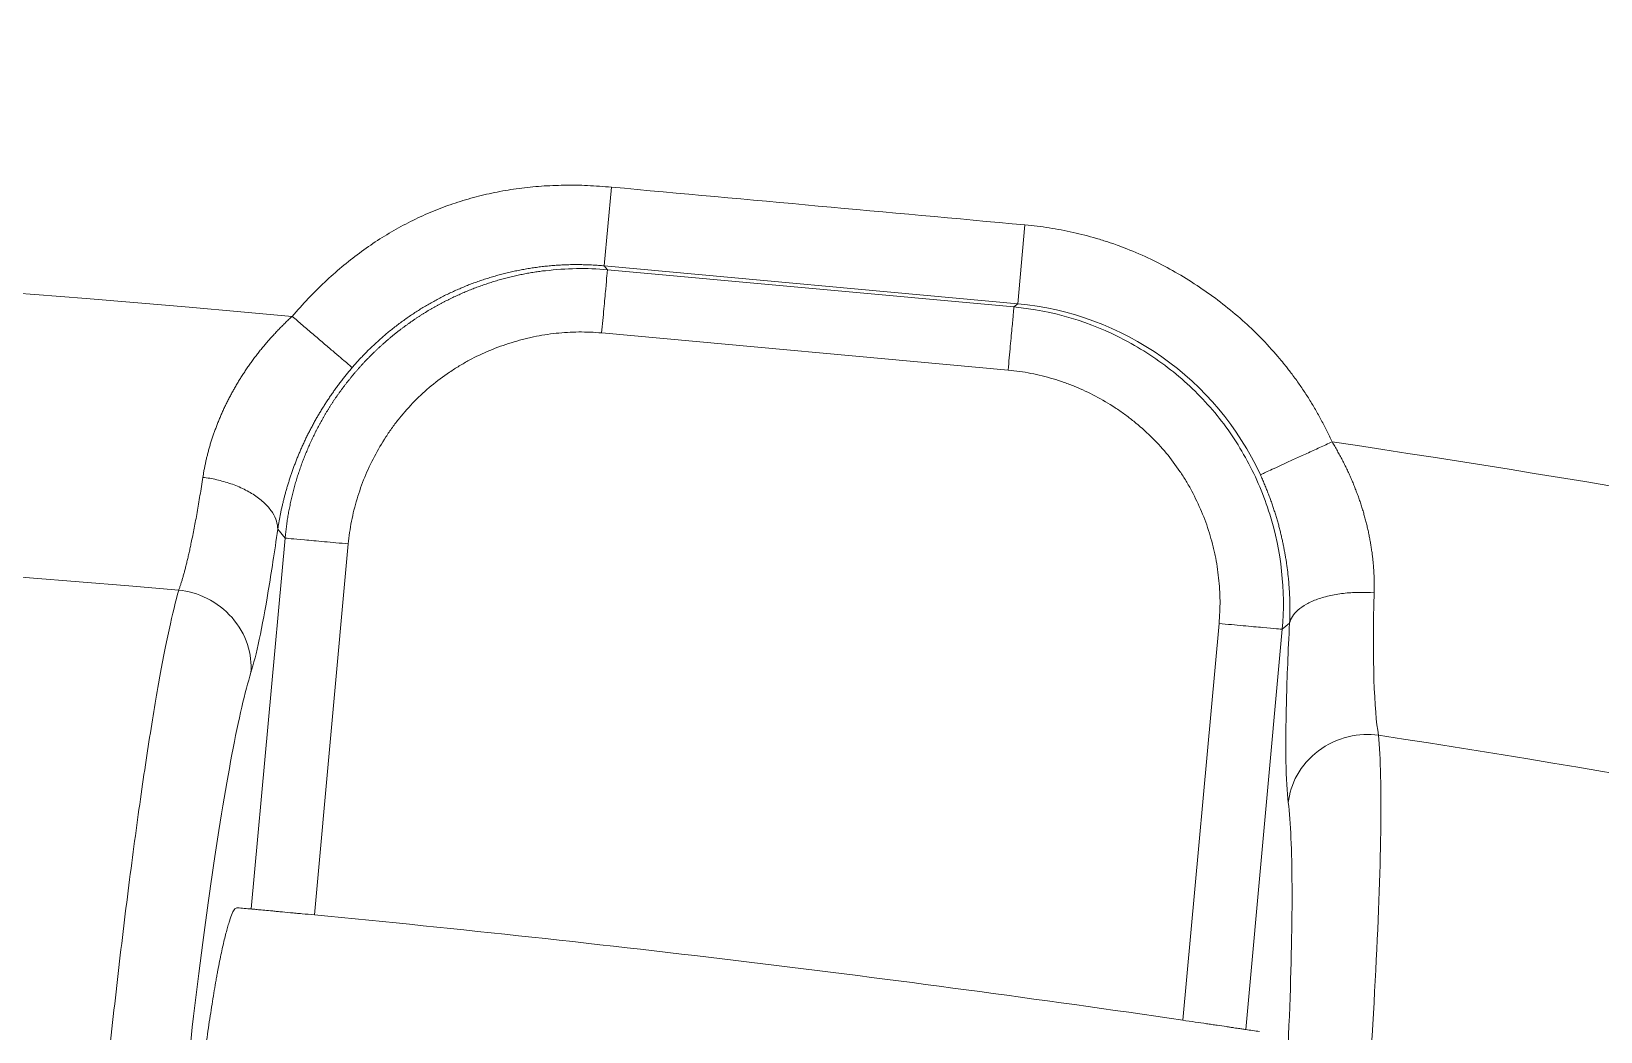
# Model space of a CAD drawing. Header units: millimetres. Extents: x 2746 to 4231, y 4731 to 5781.
# Drawn here: x 3399.82 to 3415.66, y 5458.25 to 5468.34 of the extents above; entities that cross this region are included whole.
import ezdxf

# ---------------------------------------------------------------- set-up
doc = ezdxf.new("R2010")
doc.units = ezdxf.units.MM
doc.layers.add('core', color=7, linetype='Continuous', lineweight=20)

msp = doc.modelspace()

# ---------------------------------------------------------------- linework, layer by layer
at = {"layer": 'core'}
for p, q in [((3405.676, 5466.77), (3405.603, 5465.975)), ((3409.776, 5465.594), (3409.849, 5466.389)), ((3409.776, 5465.594), (3405.603, 5465.975)), ((3405.603, 5465.975), (3405.636, 5465.937)), ((3405.636, 5465.937), (3409.737, 5465.561)), ((3409.737, 5465.561), (3409.776, 5465.594)), ((3409.679, 5464.924), (3405.578, 5465.299)), ((3402.383, 5463.229), (3402.308, 5463.319)), ((3402.041, 5459.487), (3402.383, 5463.229)), ((3403.02, 5463.17), (3402.678, 5459.427)), ((3411.442, 5458.365), (3411.808, 5462.366)), ((3412.445, 5462.309), (3412.076, 5458.271)), ((3412.519, 5462.371), (3412.445, 5462.309))]:
    msp.add_line(p, q, dxfattribs=at)
for centre, radius, start, end in [((3387.518, 5294.589), 201.12, 0, 180), ((3385.57, 5281.545), 178.703, 81.67571, 84.50641)]:
    msp.add_arc(centre, radius, start, end, dxfattribs=at)
msp.add_ellipse((3386.956, 5290.756), major_axis=(-172.047, 25.883), ratio=0.973589, start_param=4.712037, end_param=4.712849, dxfattribs=at)
for points, degree in [([(3590.597, 5294.589), (3590.597, 5297.912), (3590.433, 5304.557), (3589.7, 5314.502), (3588.479, 5324.399), (3586.774, 5334.223), (3584.59, 5343.953), (3581.93, 5353.563), (3578.802, 5363.031), (3575.213, 5372.335), (3571.173, 5381.451), (3566.689, 5390.358), (3561.774, 5399.034), (3556.439, 5407.458), (3550.698, 5415.611), (3544.563, 5423.472), (3538.05, 5431.023), (3531.174, 5438.245), (3523.952, 5445.12), (3516.401, 5451.634), (3508.54, 5457.769), (3500.388, 5463.51), (3491.963, 5468.845), (3483.287, 5473.76), (3474.38, 5478.243), (3465.264, 5482.284), (3455.961, 5485.873), (3446.492, 5489.001), (3436.882, 5491.66), (3427.153, 5493.845), (3417.328, 5495.55), (3407.431, 5496.771), (3397.487, 5497.504), (3387.518, 5497.749), (3377.549, 5497.504), (3367.605, 5496.771), (3357.708, 5495.55), (3347.883, 5493.845), (3338.154, 5491.66), (3328.544, 5489.001), (3319.075, 5485.873), (3309.772, 5482.284), (3300.656, 5478.243), (3291.749, 5473.76), (3283.073, 5468.845), (3274.648, 5463.51), (3266.496, 5457.769), (3258.635, 5451.634), (3251.084, 5445.12), (3243.862, 5438.245), (3236.986, 5431.023), (3230.473, 5423.472), (3224.338, 5415.611), (3218.596, 5407.458), (3213.262, 5399.034), (3208.347, 5390.358), (3203.863, 5381.451), (3199.822, 5372.335), (3196.234, 5363.031), (3193.106, 5353.563), (3190.446, 5343.953), (3188.261, 5334.223), (3186.557, 5324.399), (3185.336, 5314.502), (3184.603, 5304.557), (3184.439, 5297.912), (3184.439, 5294.589)], 3), ([(3402.454, 5465.466), (3403.727, 5466.952), (3405.676, 5466.77)], 2), ([(3409.849, 5466.389), (3408.458, 5466.516), (3407.067, 5466.643), (3405.676, 5466.77)], 3), ([(3409.849, 5466.389), (3410.85, 5466.299), (3412.531, 5465.112), (3412.948, 5464.2)], 2), ([(3405.636, 5465.937), (3405.427, 5465.955), (3405.216, 5465.951), (3405.009, 5465.926)], 3), ([(3409.776, 5465.594), (3410.835, 5465.498), (3411.782, 5464.831), (3412.224, 5463.868)], 3), ([(3402.308, 5463.319), (3402.276, 5463.089), (3402.213, 5462.676), (3402.12, 5462.179), (3402.065, 5461.958), (3402.038, 5461.873)], 3), ([(3413.417, 5461.241), (3413.371, 5461.486), (3413.355, 5462.005), (3413.372, 5462.677)], 3), ([(3412.506, 5460.561), (3412.494, 5460.666), (3412.478, 5460.94), (3412.483, 5461.568), (3412.504, 5462.084), (3412.519, 5462.371)], 3), ([(3402.038, 5461.873), (3401.978, 5461.681), (3401.85, 5461.127), (3401.633, 5459.801), (3401.417, 5458.104), (3401.223, 5456.214), (3401.073, 5454.327), (3400.981, 5452.64), (3400.955, 5451.323), (3400.98, 5450.768), (3401.005, 5450.572)], 3), ([(3411.47, 5449.237), (3411.53, 5449.426), (3411.657, 5449.972), (3411.873, 5451.291), (3412.089, 5452.986), (3412.284, 5454.878), (3412.434, 5456.771), (3412.528, 5458.468), (3412.554, 5459.798), (3412.53, 5460.361), (3412.506, 5460.561)], 3), ([(3401.9, 5459.5), (3401.947, 5459.495), (3401.994, 5459.491), (3402.041, 5459.487)], 3)]:
    msp.add_open_spline(points, degree=degree, dxfattribs=at)
for points, knots in [([(3402.454, 5465.466), (3391.379, 5466.483), (3374.656, 5466.494), (3358.128, 5464.291), (3347.192, 5462.336), (3341.765, 5461.116), (3331.035, 5458.196), (3325.732, 5456.496), (3315.314, 5452.64), (3310.199, 5450.483), (3295.142, 5443.337), (3285.494, 5437.673), (3267.361, 5424.78), (3258.875, 5417.551), (3247.169, 5405.675), (3243.438, 5401.544), (3236.345, 5392.981), (3232.984, 5388.549), (3223.495, 5374.852), (3217.961, 5365.187), (3212.125, 5352.607), (3211.011, 5350.066), (3208.895, 5344.943), (3205.885, 5337.197), (3203.381, 5329.31), (3201.945, 5324.027)], [0, 0, 0, 0, 0.125, 0.1875, 0.1875, 0.25, 0.25, 0.3125, 0.3125, 0.375, 0.375, 0.5, 0.5, 0.625, 0.625, 0.6875, 0.6875, 0.75, 0.75, 0.875, 0.875, 0.90625, 0.90625, 0.9375, 1, 1, 1, 1]), ([(3402.383, 5463.229), (3402.384, 5463.238), (3402.386, 5463.257), (3402.388, 5463.284), (3402.392, 5463.312), (3402.395, 5463.34), (3402.399, 5463.367), (3402.403, 5463.395), (3402.407, 5463.422), (3402.412, 5463.45), (3402.416, 5463.477), (3402.421, 5463.505), (3402.427, 5463.532), (3402.432, 5463.559), (3402.438, 5463.587), (3402.444, 5463.614), (3402.45, 5463.641), (3402.457, 5463.668), (3402.464, 5463.695), (3402.471, 5463.722), (3402.478, 5463.749), (3402.485, 5463.776), (3402.493, 5463.802), (3402.501, 5463.829), (3402.509, 5463.856), (3402.518, 5463.882), (3402.527, 5463.909), (3402.536, 5463.935), (3402.545, 5463.961), (3402.554, 5463.987), (3402.564, 5464.014), (3402.574, 5464.04), (3402.584, 5464.065), (3402.595, 5464.091), (3402.606, 5464.117), (3402.617, 5464.143), (3402.628, 5464.168), (3402.639, 5464.194), (3402.651, 5464.219), (3402.663, 5464.244), (3402.675, 5464.269), (3402.687, 5464.294), (3402.7, 5464.319), (3402.713, 5464.344), (3402.726, 5464.368), (3402.739, 5464.393), (3402.752, 5464.417), (3402.766, 5464.441), (3402.78, 5464.466), (3402.794, 5464.49), (3402.809, 5464.513), (3402.823, 5464.537), (3402.838, 5464.561), (3402.853, 5464.584), (3402.868, 5464.607), (3402.884, 5464.631), (3402.9, 5464.654), (3402.916, 5464.676), (3402.932, 5464.699), (3402.948, 5464.722), (3402.965, 5464.744), (3402.981, 5464.766), (3402.998, 5464.789), (3403.016, 5464.81), (3403.033, 5464.832), (3403.051, 5464.854), (3403.068, 5464.875), (3403.086, 5464.897), (3403.105, 5464.918), (3403.123, 5464.939), (3403.141, 5464.96), (3403.16, 5464.98), (3403.179, 5465.001), (3403.198, 5465.021), (3403.218, 5465.041), (3403.237, 5465.061), (3403.257, 5465.081), (3403.277, 5465.1), (3403.297, 5465.119), (3403.317, 5465.139), (3403.338, 5465.158), (3403.358, 5465.176), (3403.379, 5465.195), (3403.4, 5465.213), (3403.421, 5465.232), (3403.442, 5465.25), (3403.464, 5465.267), (3403.485, 5465.285), (3403.507, 5465.302), (3403.529, 5465.32), (3403.551, 5465.337), (3403.574, 5465.353), (3403.596, 5465.37), (3403.619, 5465.386), (3403.641, 5465.402), (3403.664, 5465.418), (3403.687, 5465.434), (3403.71, 5465.45), (3403.734, 5465.465), (3403.757, 5465.48), (3403.781, 5465.495), (3403.804, 5465.51), (3403.828, 5465.524), (3403.852, 5465.538), (3403.877, 5465.552), (3403.901, 5465.566), (3403.925, 5465.579), (3403.95, 5465.593), (3403.974, 5465.606), (3403.999, 5465.619), (3404.024, 5465.631), (3404.049, 5465.644), (3404.074, 5465.656), (3404.099, 5465.668), (3404.125, 5465.679), (3404.15, 5465.691), (3404.176, 5465.702), (3404.201, 5465.713), (3404.227, 5465.724), (3404.253, 5465.734), (3404.279, 5465.745), (3404.305, 5465.755), (3404.331, 5465.764), (3404.358, 5465.774), (3404.384, 5465.783), (3404.41, 5465.792), (3404.437, 5465.801), (3404.463, 5465.809), (3404.49, 5465.818), (3404.517, 5465.826), (3404.544, 5465.834), (3404.57, 5465.841), (3404.597, 5465.848), (3404.624, 5465.855), (3404.652, 5465.862), (3404.679, 5465.869), (3404.706, 5465.875), (3404.733, 5465.881), (3404.761, 5465.887), (3404.788, 5465.892), (3404.815, 5465.898), (3404.843, 5465.903), (3404.87, 5465.907), (3404.898, 5465.912), (3404.926, 5465.916), (3404.953, 5465.92), (3404.981, 5465.924), (3404.999, 5465.926), (3405.009, 5465.927)], [0, 0, 0, 0, 0.006843, 0.013686, 0.020528, 0.027371, 0.034214, 0.041057, 0.047899, 0.054742, 0.061585, 0.068427, 0.07527, 0.082112, 0.088955, 0.095798, 0.10264, 0.109483, 0.116325, 0.123168, 0.130011, 0.136853, 0.143696, 0.150539, 0.157381, 0.164224, 0.171067, 0.17791, 0.184753, 0.191595, 0.198438, 0.205281, 0.212124, 0.218967, 0.22581, 0.232653, 0.239496, 0.24634, 0.253183, 0.260026, 0.26687, 0.273713, 0.280557, 0.2874, 0.294244, 0.301087, 0.307931, 0.314775, 0.321619, 0.328463, 0.335307, 0.342151, 0.348996, 0.35584, 0.362685, 0.369529, 0.376374, 0.383219, 0.390064, 0.396909, 0.403754, 0.410599, 0.417445, 0.42429, 0.431136, 0.437981, 0.444827, 0.451673, 0.458519, 0.465366, 0.472212, 0.479059, 0.485905, 0.492752, 0.499599, 0.506446, 0.513294, 0.520141, 0.526989, 0.533836, 0.540684, 0.547532, 0.554381, 0.561229, 0.568078, 0.574926, 0.581775, 0.588625, 0.595474, 0.602323, 0.609173, 0.616023, 0.622873, 0.629723, 0.636574, 0.643424, 0.650275, 0.657126, 0.663978, 0.670829, 0.677681, 0.684533, 0.691385, 0.698237, 0.70509, 0.711943, 0.718796, 0.725649, 0.732503, 0.739356, 0.74621, 0.753065, 0.759919, 0.766774, 0.773629, 0.780484, 0.78734, 0.794195, 0.801051, 0.807908, 0.814764, 0.821621, 0.828478, 0.835335, 0.842193, 0.849051, 0.855909, 0.862768, 0.869626, 0.876485, 0.883345, 0.890204, 0.897064, 0.903924, 0.910785, 0.917646, 0.924507, 0.931368, 0.93823, 0.945092, 0.951954, 0.958817, 0.96568, 0.972543, 0.979407, 0.986271, 0.993135, 1, 1, 1, 1]), ([(3405.603, 5465.975), (3405.594, 5465.976), (3405.575, 5465.978), (3405.547, 5465.98), (3405.518, 5465.982), (3405.49, 5465.984), (3405.461, 5465.985), (3405.433, 5465.986), (3405.404, 5465.987), (3405.376, 5465.988), (3405.347, 5465.988), (3405.319, 5465.988), (3405.29, 5465.988), (3405.262, 5465.988), (3405.233, 5465.987), (3405.204, 5465.986), (3405.176, 5465.985), (3405.147, 5465.983), (3405.118, 5465.981), (3405.09, 5465.979), (3405.061, 5465.977), (3405.032, 5465.974), (3405.004, 5465.971), (3404.966, 5465.967), (3404.918, 5465.961), (3404.862, 5465.952), (3404.806, 5465.943), (3404.75, 5465.933), (3404.694, 5465.921), (3404.639, 5465.909), (3404.584, 5465.895), (3404.529, 5465.881), (3404.475, 5465.865), (3404.421, 5465.849), (3404.367, 5465.831), (3404.314, 5465.813), (3404.261, 5465.793), (3404.209, 5465.773), (3404.157, 5465.751), (3404.106, 5465.729), (3404.055, 5465.706), (3404.005, 5465.682), (3403.956, 5465.657), (3403.906, 5465.631), (3403.858, 5465.604), (3403.81, 5465.577), (3403.762, 5465.548), (3403.716, 5465.519), (3403.67, 5465.489), (3403.624, 5465.458), (3403.579, 5465.426), (3403.535, 5465.394), (3403.491, 5465.36), (3403.448, 5465.326), (3403.406, 5465.292), (3403.365, 5465.256), (3403.324, 5465.22), (3403.284, 5465.183), (3403.245, 5465.146), (3403.206, 5465.108), (3403.168, 5465.069), (3403.131, 5465.03), (3403.095, 5464.99), (3403.071, 5464.963), (3403.06, 5464.949)], [0, 0, 0, 0, 0.009967, 0.019942, 0.029923, 0.039912, 0.049908, 0.059911, 0.069921, 0.079938, 0.089962, 0.099994, 0.110032, 0.120078, 0.130131, 0.140192, 0.150259, 0.160334, 0.170416, 0.180505, 0.190602, 0.200706, 0.210817, 0.220935, 0.241002, 0.261037, 0.281041, 0.301014, 0.320956, 0.340866, 0.360746, 0.380595, 0.400413, 0.4202, 0.439956, 0.459683, 0.479378, 0.499044, 0.518679, 0.538284, 0.557859, 0.577404, 0.596919, 0.616404, 0.63586, 0.655286, 0.674682, 0.694049, 0.713387, 0.732695, 0.751975, 0.771225, 0.790446, 0.809639, 0.828803, 0.847938, 0.867045, 0.886123, 0.905173, 0.924194, 0.943188, 0.962153, 0.98109, 1, 1, 1, 1]), ([(3405.636, 5465.937), (3405.635, 5465.93), (3405.633, 5465.91), (3405.627, 5465.844), (3405.623, 5465.797), (3405.613, 5465.683), (3405.606, 5465.615), (3405.593, 5465.466), (3405.585, 5465.384), (3405.577, 5465.299)], [0, 0, 0, 0, 0.25, 0.25, 0.5, 0.5, 0.75, 0.75, 1, 1, 1, 1]), ([(3401.553, 5463.843), (3401.554, 5463.849), (3401.556, 5463.862), (3401.559, 5463.881), (3401.562, 5463.9), (3401.566, 5463.92), (3401.57, 5463.939), (3401.573, 5463.959), (3401.578, 5463.979), (3401.582, 5463.998), (3401.586, 5464.018), (3401.591, 5464.038), (3401.596, 5464.057), (3401.601, 5464.077), (3401.606, 5464.097), (3401.611, 5464.117), (3401.617, 5464.137), (3401.622, 5464.157), (3401.628, 5464.176), (3401.634, 5464.196), (3401.641, 5464.216), (3401.647, 5464.236), (3401.654, 5464.256), (3401.66, 5464.276), (3401.667, 5464.296), (3401.675, 5464.316), (3401.682, 5464.336), (3401.69, 5464.356), (3401.697, 5464.376), (3401.705, 5464.396), (3401.713, 5464.416), (3401.722, 5464.436), (3401.73, 5464.456), (3401.739, 5464.476), (3401.748, 5464.496), (3401.757, 5464.516), (3401.766, 5464.536), (3401.775, 5464.556), (3401.785, 5464.575), (3401.794, 5464.595), (3401.804, 5464.615), (3401.814, 5464.635), (3401.825, 5464.655), (3401.835, 5464.674), (3401.846, 5464.694), (3401.857, 5464.714), (3401.868, 5464.733), (3401.879, 5464.753), (3401.89, 5464.772), (3401.902, 5464.792), (3401.913, 5464.811), (3401.925, 5464.831), (3401.937, 5464.85), (3401.95, 5464.869), (3401.962, 5464.888), (3401.975, 5464.908), (3401.987, 5464.927), (3402, 5464.946), (3402.014, 5464.965), (3402.027, 5464.984), (3402.04, 5465.002), (3402.054, 5465.021), (3402.068, 5465.04), (3402.082, 5465.059), (3402.096, 5465.077), (3402.111, 5465.096), (3402.125, 5465.114), (3402.14, 5465.133), (3402.155, 5465.151), (3402.17, 5465.169), (3402.185, 5465.187), (3402.201, 5465.205), (3402.216, 5465.224), (3402.232, 5465.241), (3402.248, 5465.259), (3402.264, 5465.277), (3402.281, 5465.295), (3402.297, 5465.312), (3402.314, 5465.33), (3402.331, 5465.347), (3402.348, 5465.365), (3402.365, 5465.382), (3402.383, 5465.399), (3402.4, 5465.416), (3402.418, 5465.433), (3402.436, 5465.45), (3402.448, 5465.461), (3402.454, 5465.466)], [0, 0, 0, 0, 0.0118, 0.023585, 0.035354, 0.047109, 0.05885, 0.070577, 0.082292, 0.093994, 0.105685, 0.117364, 0.129033, 0.140692, 0.152341, 0.163982, 0.175613, 0.187237, 0.198853, 0.210463, 0.222066, 0.233663, 0.245254, 0.256841, 0.268424, 0.280002, 0.291577, 0.303149, 0.314719, 0.326287, 0.337853, 0.349419, 0.360984, 0.37255, 0.384116, 0.395683, 0.407252, 0.418823, 0.430396, 0.441973, 0.453554, 0.465139, 0.476729, 0.488323, 0.499924, 0.511532, 0.523146, 0.534767, 0.546397, 0.558035, 0.569682, 0.581339, 0.593006, 0.604684, 0.616373, 0.628074, 0.639788, 0.651515, 0.663255, 0.675009, 0.686779, 0.698564, 0.710364, 0.722182, 0.734017, 0.745869, 0.75774, 0.76963, 0.78154, 0.79347, 0.80542, 0.817393, 0.829387, 0.841405, 0.853446, 0.865511, 0.8776, 0.889715, 0.901856, 0.914024, 0.926219, 0.938442, 0.950694, 0.962975, 0.975286, 0.987627, 1, 1, 1, 1]), ([(3403.06, 5464.949), (3403.056, 5464.952), (3403.05, 5464.957), (3403.031, 5464.974), (3403.018, 5464.985), (3402.985, 5465.013), (3402.965, 5465.03), (3402.918, 5465.07), (3402.892, 5465.092), (3402.834, 5465.142), (3402.802, 5465.169), (3402.736, 5465.225), (3402.701, 5465.255), (3402.631, 5465.316), (3402.595, 5465.346), (3402.524, 5465.407), (3402.488, 5465.437), (3402.454, 5465.466)], [0, 0, 0, 0, 0.125, 0.125, 0.25, 0.25, 0.375, 0.375, 0.5, 0.5, 0.625, 0.625, 0.75, 0.75, 0.875, 0.875, 1, 1, 1, 1]), ([(3409.679, 5464.924), (3409.687, 5465.009), (3409.694, 5465.091), (3409.708, 5465.24), (3409.714, 5465.308), (3409.725, 5465.422), (3409.729, 5465.469), (3409.735, 5465.535), (3409.737, 5465.555), (3409.737, 5465.561)], [0, 0, 0, 0, 0.25, 0.25, 0.5, 0.5, 0.75, 0.75, 1, 1, 1, 1]), ([(3412.445, 5462.309), (3412.48, 5462.7), (3412.413, 5463.294), (3412.108, 5464.019), (3411.779, 5464.508), (3411.358, 5464.92), (3410.701, 5465.351), (3410.129, 5465.525), (3409.737, 5465.561)], [0, 0, 0, 0, 0.25, 0.375, 0.5, 0.625, 0.75, 1, 1, 1, 1]), ([(3405.578, 5465.299), (3405.5, 5465.306), (3405.423, 5465.309), (3405.27, 5465.308), (3405.117, 5465.299), (3404.965, 5465.275), (3404.871, 5465.255), (3404.852, 5465.251), (3404.814, 5465.242), (3404.795, 5465.238), (3404.739, 5465.223), (3404.702, 5465.212), (3404.591, 5465.178), (3404.447, 5465.126), (3404.309, 5465.06), (3404.207, 5465.005), (3404.174, 5464.986), (3404.107, 5464.946), (3404.075, 5464.925), (3403.978, 5464.86), (3403.855, 5464.768), (3403.687, 5464.613), (3403.585, 5464.498), (3403.512, 5464.408), (3403.488, 5464.377), (3403.443, 5464.314), (3403.421, 5464.282), (3403.358, 5464.186), (3403.28, 5464.053), (3403.215, 5463.914), (3403.171, 5463.807), (3403.158, 5463.771), (3403.132, 5463.698), (3403.12, 5463.661), (3403.086, 5463.55), (3403.049, 5463.4), (3403.027, 5463.247), (3403.02, 5463.17)], [0, 0, 0, 0, 0.0625, 0.0625, 0.125, 0.1875, 0.1875, 0.203125, 0.203125, 0.21875, 0.21875, 0.25, 0.25, 0.3125, 0.375, 0.375, 0.40625, 0.40625, 0.4375, 0.4375, 0.5, 0.5625, 0.625, 0.625, 0.65625, 0.65625, 0.6875, 0.6875, 0.75, 0.8125, 0.8125, 0.84375, 0.84375, 0.875, 0.875, 0.9375, 1, 1, 1, 1]), ([(3403.06, 5464.949), (3403.055, 5464.943), (3403.045, 5464.932), (3403.031, 5464.915), (3403.017, 5464.898), (3403.003, 5464.881), (3402.989, 5464.864), (3402.975, 5464.847), (3402.962, 5464.829), (3402.948, 5464.812), (3402.935, 5464.794), (3402.922, 5464.776), (3402.908, 5464.759), (3402.895, 5464.741), (3402.882, 5464.723), (3402.87, 5464.705), (3402.857, 5464.687), (3402.844, 5464.669), (3402.832, 5464.65), (3402.82, 5464.632), (3402.807, 5464.614), (3402.795, 5464.595), (3402.783, 5464.577), (3402.772, 5464.558), (3402.76, 5464.539), (3402.748, 5464.52), (3402.737, 5464.501), (3402.725, 5464.483), (3402.714, 5464.464), (3402.703, 5464.444), (3402.688, 5464.418), (3402.67, 5464.385), (3402.649, 5464.346), (3402.628, 5464.306), (3402.608, 5464.266), (3402.588, 5464.226), (3402.57, 5464.186), (3402.552, 5464.147), (3402.534, 5464.107), (3402.518, 5464.068), (3402.502, 5464.028), (3402.486, 5463.989), (3402.472, 5463.95), (3402.457, 5463.911), (3402.444, 5463.872), (3402.431, 5463.834), (3402.419, 5463.795), (3402.407, 5463.757), (3402.396, 5463.719), (3402.385, 5463.682), (3402.375, 5463.644), (3402.366, 5463.607), (3402.357, 5463.57), (3402.348, 5463.533), (3402.34, 5463.497), (3402.333, 5463.46), (3402.326, 5463.424), (3402.32, 5463.389), (3402.314, 5463.353), (3402.31, 5463.33), (3402.308, 5463.319)], [0, 0, 0, 0, 0.011197, 0.022394, 0.03359, 0.044787, 0.055986, 0.067186, 0.078389, 0.089595, 0.100805, 0.11202, 0.123239, 0.134465, 0.145696, 0.156935, 0.168182, 0.179437, 0.1907, 0.201974, 0.213257, 0.224551, 0.235857, 0.247175, 0.258506, 0.26985, 0.281208, 0.29258, 0.303968, 0.315371, 0.326791, 0.350486, 0.374094, 0.397619, 0.421069, 0.444448, 0.467762, 0.491018, 0.51422, 0.537376, 0.560491, 0.583571, 0.606623, 0.629651, 0.652663, 0.675665, 0.698662, 0.721661, 0.744668, 0.767689, 0.79073, 0.813797, 0.836897, 0.860035, 0.883217, 0.906449, 0.929738, 0.953089, 0.976507, 1, 1, 1, 1]), ([(3411.807, 5462.366), (3411.814, 5462.444), (3411.818, 5462.521), (3411.816, 5462.674), (3411.807, 5462.827), (3411.783, 5462.979), (3411.764, 5463.074), (3411.759, 5463.093), (3411.751, 5463.13), (3411.746, 5463.149), (3411.731, 5463.206), (3411.721, 5463.243), (3411.687, 5463.353), (3411.634, 5463.497), (3411.568, 5463.636), (3411.514, 5463.737), (3411.495, 5463.771), (3411.455, 5463.837), (3411.434, 5463.87), (3411.369, 5463.966), (3411.277, 5464.089), (3411.121, 5464.258), (3411.006, 5464.36), (3410.916, 5464.432), (3410.885, 5464.456), (3410.822, 5464.502), (3410.791, 5464.523), (3410.694, 5464.587), (3410.562, 5464.664), (3410.423, 5464.729), (3410.316, 5464.773), (3410.28, 5464.787), (3410.207, 5464.813), (3410.17, 5464.825), (3410.059, 5464.858), (3409.909, 5464.895), (3409.756, 5464.917), (3409.679, 5464.924)], [0, 0, 0, 0, 0.0625, 0.0625, 0.125, 0.1875, 0.1875, 0.203125, 0.203125, 0.21875, 0.21875, 0.25, 0.25, 0.3125, 0.375, 0.375, 0.40625, 0.40625, 0.4375, 0.4375, 0.5, 0.5625, 0.625, 0.625, 0.65625, 0.65625, 0.6875, 0.6875, 0.75, 0.8125, 0.8125, 0.84375, 0.84375, 0.875, 0.875, 0.9375, 1, 1, 1, 1]), ([(3401.309, 5462.704), (3379.886, 5464.565), (3335.899, 5460.58), (3275.775, 5432.043), (3229.216, 5384.686), (3210.623, 5344.682), (3204.936, 5324.146)], [0, 0, 0, 0, 0.247, 0.5, 0.753, 1, 1, 1, 1]), ([(3412.224, 5463.868), (3412.228, 5463.87), (3412.235, 5463.873), (3412.258, 5463.883), (3412.274, 5463.891), (3412.313, 5463.909), (3412.337, 5463.92), (3412.392, 5463.945), (3412.424, 5463.96), (3412.493, 5463.991), (3412.531, 5464.009), (3412.611, 5464.045), (3412.652, 5464.064), (3412.737, 5464.103), (3412.78, 5464.123), (3412.865, 5464.162), (3412.907, 5464.181), (3412.948, 5464.2)], [0, 0, 0, 0, 0.125, 0.125, 0.25, 0.25, 0.375, 0.375, 0.5, 0.5, 0.625, 0.625, 0.75, 0.75, 0.875, 0.875, 1, 1, 1, 1]), ([(3565.779, 5275.908), (3566.206, 5281.469), (3566.361, 5287.054), (3566.132, 5298.201), (3565.75, 5303.764), (3564.778, 5312.038), (3564.194, 5316.158), (3563.464, 5320.243), (3562.945, 5322.958), (3562.67, 5324.311), (3561.215, 5331.05), (3559.799, 5336.366), (3557.298, 5344.241), (3556.401, 5346.849), (3554.482, 5352.031), (3553.459, 5354.605), (3550.199, 5362.271), (3547.772, 5367.307), (3539.799, 5382.02), (3527.322, 5400.59), (3511.567, 5416.526), (3494.467, 5430.879), (3485.243, 5437.262), (3470.688, 5445.467), (3465.718, 5447.973), (3459.36, 5450.817), (3458.081, 5451.372), (3455.51, 5452.452), (3451.634, 5454.028), (3447.71, 5455.47), (3443.765, 5456.819), (3442.447, 5457.253), (3439.804, 5458.09), (3435.831, 5459.299), (3426.498, 5461.796), (3418.394, 5463.383), (3412.948, 5464.2)], [0, 0, 0, 0, 0.0625, 0.0625, 0.125, 0.125, 0.15625, 0.171875, 0.171875, 0.1875, 0.1875, 0.25, 0.25, 0.28125, 0.28125, 0.3125, 0.3125, 0.375, 0.375, 0.5, 0.625, 0.625, 0.75, 0.75, 0.8125, 0.8125, 0.828125, 0.828125, 0.84375, 0.875, 0.875, 0.890625, 0.890625, 0.90625, 0.9375, 1, 1, 1, 1]), ([(3412.948, 5464.2), (3412.952, 5464.192), (3412.962, 5464.177), (3412.975, 5464.155), (3412.988, 5464.132), (3413.001, 5464.109), (3413.014, 5464.086), (3413.027, 5464.063), (3413.039, 5464.04), (3413.051, 5464.017), (3413.063, 5463.994), (3413.075, 5463.971), (3413.086, 5463.948), (3413.097, 5463.925), (3413.108, 5463.901), (3413.119, 5463.878), (3413.129, 5463.855), (3413.14, 5463.832), (3413.15, 5463.808), (3413.159, 5463.785), (3413.169, 5463.762), (3413.178, 5463.738), (3413.187, 5463.715), (3413.196, 5463.691), (3413.205, 5463.668), (3413.214, 5463.644), (3413.222, 5463.621), (3413.23, 5463.597), (3413.238, 5463.574), (3413.245, 5463.55), (3413.253, 5463.527), (3413.26, 5463.504), (3413.267, 5463.48), (3413.273, 5463.457), (3413.28, 5463.433), (3413.286, 5463.41), (3413.292, 5463.386), (3413.298, 5463.363), (3413.303, 5463.339), (3413.309, 5463.316), (3413.314, 5463.293), (3413.319, 5463.269), (3413.324, 5463.246), (3413.328, 5463.223), (3413.332, 5463.199), (3413.336, 5463.176), (3413.34, 5463.153), (3413.344, 5463.13), (3413.347, 5463.106), (3413.351, 5463.083), (3413.354, 5463.06), (3413.356, 5463.037), (3413.359, 5463.014), (3413.361, 5462.991), (3413.364, 5462.969), (3413.365, 5462.946), (3413.367, 5462.923), (3413.369, 5462.9), (3413.37, 5462.878), (3413.371, 5462.855), (3413.372, 5462.833), (3413.373, 5462.81), (3413.373, 5462.788), (3413.373, 5462.766), (3413.374, 5462.744), (3413.373, 5462.722), (3413.373, 5462.7), (3413.373, 5462.685), (3413.373, 5462.678)], [0, 0, 0, 0, 0.015954, 0.031865, 0.047733, 0.063559, 0.079345, 0.09509, 0.110797, 0.126465, 0.142096, 0.157692, 0.173252, 0.188778, 0.20427, 0.21973, 0.235159, 0.250556, 0.265925, 0.281264, 0.296575, 0.311859, 0.327117, 0.34235, 0.357558, 0.372743, 0.387905, 0.403045, 0.418164, 0.433262, 0.448342, 0.463403, 0.478446, 0.493472, 0.508483, 0.523478, 0.538458, 0.553425, 0.56838, 0.583322, 0.598253, 0.613173, 0.628084, 0.642986, 0.65788, 0.672767, 0.687647, 0.702522, 0.717391, 0.732257, 0.747119, 0.761978, 0.776835, 0.791691, 0.806547, 0.821404, 0.836261, 0.851121, 0.865983, 0.880849, 0.89572, 0.910595, 0.925476, 0.940364, 0.95526, 0.970164, 0.985077, 1, 1, 1, 1]), ([(3412.488, 5462.979), (3412.487, 5462.986), (3412.485, 5463), (3412.481, 5463.021), (3412.478, 5463.042), (3412.474, 5463.064), (3412.47, 5463.085), (3412.466, 5463.107), (3412.462, 5463.128), (3412.458, 5463.15), (3412.453, 5463.171), (3412.449, 5463.193), (3412.444, 5463.215), (3412.439, 5463.237), (3412.434, 5463.259), (3412.429, 5463.281), (3412.423, 5463.303), (3412.417, 5463.325), (3412.412, 5463.347), (3412.406, 5463.369), (3412.399, 5463.392), (3412.393, 5463.414), (3412.386, 5463.436), (3412.38, 5463.459), (3412.373, 5463.481), (3412.365, 5463.504), (3412.358, 5463.526), (3412.351, 5463.549), (3412.343, 5463.572), (3412.335, 5463.594), (3412.327, 5463.617), (3412.318, 5463.64), (3412.31, 5463.662), (3412.301, 5463.685), (3412.292, 5463.708), (3412.283, 5463.731), (3412.274, 5463.754), (3412.264, 5463.776), (3412.255, 5463.799), (3412.245, 5463.822), (3412.234, 5463.845), (3412.227, 5463.86), (3412.224, 5463.868)], [0, 0, 0, 0, 0.0238, 0.047641, 0.071525, 0.095453, 0.119427, 0.143449, 0.167521, 0.191643, 0.215818, 0.240048, 0.264334, 0.288677, 0.31308, 0.337544, 0.36207, 0.386661, 0.411318, 0.436041, 0.460834, 0.485697, 0.510632, 0.53564, 0.560724, 0.585884, 0.611122, 0.636439, 0.661837, 0.687317, 0.712881, 0.73853, 0.764266, 0.790089, 0.816002, 0.842005, 0.8681, 0.894288, 0.920571, 0.94695, 0.973426, 1, 1, 1, 1]), ([(3402.308, 5463.319), (3402.308, 5463.345), (3402.304, 5463.372), (3402.286, 5463.428), (3402.273, 5463.457), (3402.236, 5463.515), (3402.213, 5463.544), (3402.157, 5463.6), (3402.124, 5463.627), (3402.051, 5463.677), (3402.011, 5463.701), (3401.925, 5463.743), (3401.88, 5463.762), (3401.787, 5463.794), (3401.74, 5463.807), (3401.645, 5463.829), (3401.599, 5463.837), (3401.553, 5463.842)], [0, 0, 0, 0, 0.125, 0.125, 0.25, 0.25, 0.375, 0.375, 0.5, 0.5, 0.625, 0.625, 0.75, 0.75, 0.875, 0.875, 1, 1, 1, 1]), ([(3403.02, 5463.171), (3402.936, 5463.178), (3402.854, 5463.186), (3402.704, 5463.199), (3402.636, 5463.206), (3402.522, 5463.216), (3402.476, 5463.22), (3402.409, 5463.226), (3402.389, 5463.228), (3402.383, 5463.229)], [0, 0, 0, 0, 0.25, 0.25, 0.5, 0.5, 0.75, 0.75, 1, 1, 1, 1]), ([(3412.519, 5462.371), (3412.52, 5462.377), (3412.52, 5462.39), (3412.521, 5462.41), (3412.521, 5462.43), (3412.522, 5462.45), (3412.522, 5462.471), (3412.522, 5462.491), (3412.522, 5462.511), (3412.522, 5462.532), (3412.522, 5462.552), (3412.522, 5462.573), (3412.521, 5462.593), (3412.521, 5462.614), (3412.52, 5462.635), (3412.519, 5462.656), (3412.518, 5462.677), (3412.517, 5462.698), (3412.516, 5462.719), (3412.514, 5462.741), (3412.512, 5462.762), (3412.511, 5462.783), (3412.509, 5462.805), (3412.507, 5462.826), (3412.504, 5462.848), (3412.502, 5462.87), (3412.5, 5462.891), (3412.497, 5462.913), (3412.494, 5462.935), (3412.491, 5462.957), (3412.489, 5462.972), (3412.488, 5462.979)], [0, 0, 0, 0, 0.034883, 0.069715, 0.104498, 0.139235, 0.173928, 0.20858, 0.243194, 0.277771, 0.312314, 0.346826, 0.38131, 0.415767, 0.4502, 0.484613, 0.519007, 0.553384, 0.587749, 0.622102, 0.656447, 0.690787, 0.725123, 0.759458, 0.793795, 0.828136, 0.862485, 0.896843, 0.931213, 0.965598, 1, 1, 1, 1]), ([(3401.309, 5462.704), (3401.248, 5462.489), (3401.145, 5462.009), (3400.995, 5461.102), (3400.879, 5460.297), (3400.762, 5459.389), (3400.648, 5458.412), (3400.539, 5457.385), (3400.404, 5455.973), (3400.261, 5454.204), (3400.185, 5452.926), (3400.107, 5451.209), (3400.101, 5450.33), (3400.144, 5449.887)], [0, 0, 0, 0, 0.125, 0.1875, 0.25, 0.3125, 0.375, 0.4375, 0.5, 0.625, 0.75, 0.75, 1, 1, 1, 1]), ([(3402.038, 5461.873), (3402.044, 5461.962), (3402.034, 5462.059), (3401.971, 5462.251), (3401.918, 5462.346), (3401.776, 5462.507), (3401.688, 5462.574), (3401.501, 5462.668), (3401.402, 5462.694), (3401.309, 5462.704)], [0, 0, 0, 0, 0.25, 0.25, 0.5, 0.5, 0.75, 0.75, 1, 1, 1, 1]), ([(3412.519, 5462.371), (3412.524, 5462.392), (3412.533, 5462.415), (3412.561, 5462.459), (3412.58, 5462.481), (3412.627, 5462.523), (3412.656, 5462.543), (3412.722, 5462.581), (3412.76, 5462.598), (3412.843, 5462.627), (3412.888, 5462.64), (3412.982, 5462.661), (3413.031, 5462.668), (3413.13, 5462.679), (3413.18, 5462.681), (3413.278, 5462.682), (3413.326, 5462.681), (3413.372, 5462.677)], [0, 0, 0, 0, 0.125, 0.125, 0.25, 0.25, 0.375, 0.375, 0.5, 0.5, 0.625, 0.625, 0.75, 0.75, 0.875, 0.875, 1, 1, 1, 1]), ([(3412.445, 5462.309), (3412.439, 5462.309), (3412.419, 5462.311), (3412.352, 5462.317), (3412.306, 5462.321), (3412.192, 5462.332), (3412.124, 5462.338), (3411.974, 5462.352), (3411.892, 5462.359), (3411.808, 5462.367)], [0, 0, 0, 0, 0.25, 0.25, 0.5, 0.5, 0.75, 0.75, 1, 1, 1, 1]), ([(3412.145, 5448.412), (3412.208, 5448.625), (3412.315, 5449.104), (3412.472, 5450.011), (3412.596, 5450.817), (3412.721, 5451.726), (3412.843, 5452.703), (3412.961, 5453.732), (3413.108, 5455.144), (3413.266, 5456.913), (3413.439, 5459.466), (3413.457, 5460.791), (3413.417, 5461.241)], [0, 0, 0, 0, 0.125, 0.1875, 0.25, 0.3125, 0.375, 0.4375, 0.5, 0.625, 0.75, 1, 1, 1, 1]), ([(3413.417, 5461.241), (3413.322, 5461.253), (3413.11, 5461.246), (3412.794, 5461.101), (3412.573, 5460.844), (3412.516, 5460.651), (3412.506, 5460.561)], [0, 0, 0, 0, 0.25085, 0.501673, 0.752496, 1, 1, 1, 1]), ([(3562.999, 5277.017), (3563.388, 5282.451), (3563.512, 5287.907), (3563.239, 5298.8), (3562.841, 5304.237), (3561.857, 5312.329), (3561.269, 5316.36), (3560.539, 5320.358), (3560.021, 5323.016), (3559.747, 5324.34), (3558.877, 5328.3), (3558.236, 5330.922), (3556.83, 5336.133), (3556.064, 5338.722), (3551.928, 5351.591), (3547.626, 5361.634), (3537.218, 5380.739), (3518.9, 5407.925), (3493.524, 5429.245), (3465.186, 5445.327), (3455.246, 5449.814), (3434.725, 5456.938), (3424.144, 5459.576), (3413.417, 5461.241)], [0, 0, 0, 0, 0.0625, 0.0625, 0.125, 0.125, 0.15625, 0.171875, 0.171875, 0.1875, 0.1875, 0.21875, 0.21875, 0.25, 0.25, 0.375, 0.375, 0.5, 0.75, 0.75, 0.875, 0.875, 1, 1, 1, 1]), ([(3401.9, 5459.499), (3401.893, 5459.5), (3401.885, 5459.496), (3401.868, 5459.478), (3401.859, 5459.463), (3401.841, 5459.422), (3401.831, 5459.396), (3401.816, 5459.349), (3401.811, 5459.332), (3401.8, 5459.296), (3401.795, 5459.277), (3401.779, 5459.216), (3401.768, 5459.171), (3401.745, 5459.072), (3401.734, 5459.018), (3401.716, 5458.93), (3401.71, 5458.899), (3401.701, 5458.852), (3401.698, 5458.835), (3401.692, 5458.802), (3401.689, 5458.786), (3401.674, 5458.7), (3401.662, 5458.629), (3401.638, 5458.478), (3401.625, 5458.399), (3401.601, 5458.235), (3401.588, 5458.149), (3401.573, 5458.037), (3401.57, 5458.015), (3401.563, 5457.969), (3401.56, 5457.946), (3401.551, 5457.877), (3401.545, 5457.83), (3401.526, 5457.688), (3401.514, 5457.591), (3401.491, 5457.394), (3401.479, 5457.293), (3401.461, 5457.139), (3401.453, 5457.061), (3401.444, 5456.982), (3401.438, 5456.929), (3401.436, 5456.903), (3401.422, 5456.77), (3401.411, 5456.663), (3401.39, 5456.45), (3401.38, 5456.343), (3401.36, 5456.128), (3401.35, 5456.021), (3401.337, 5455.859), (3401.332, 5455.805), (3401.324, 5455.697), (3401.319, 5455.644), (3401.299, 5455.38), (3401.284, 5455.174), (3401.269, 5454.925), (3401.266, 5454.875), (3401.262, 5454.801), (3401.26, 5454.777), (3401.257, 5454.728), (3401.256, 5454.704), (3401.25, 5454.584), (3401.245, 5454.492), (3401.237, 5454.313), (3401.234, 5454.226), (3401.228, 5454.059), (3401.226, 5453.979), (3401.224, 5453.883), (3401.223, 5453.864), (3401.223, 5453.826), (3401.222, 5453.77), (3401.221, 5453.717), (3401.221, 5453.614), (3401.221, 5453.55), (3401.222, 5453.43), (3401.224, 5453.375), (3401.227, 5453.298), (3401.228, 5453.273), (3401.23, 5453.238), (3401.231, 5453.226), (3401.232, 5453.204), (3401.233, 5453.193), (3401.237, 5453.141), (3401.241, 5453.104), (3401.249, 5453.039), (3401.254, 5453.012), (3401.262, 5452.978), (3401.265, 5452.969), (3401.271, 5452.952), (3401.274, 5452.945), (3401.284, 5452.929), (3401.291, 5452.924), (3401.299, 5452.923)], [0, 0, 0, 0, 0.03125, 0.03125, 0.0625, 0.0625, 0.09375, 0.09375, 0.109375, 0.109375, 0.125, 0.125, 0.15625, 0.15625, 0.1875, 0.1875, 0.203125, 0.203125, 0.210937, 0.210937, 0.21875, 0.21875, 0.25, 0.25, 0.28125, 0.28125, 0.3125, 0.3125, 0.320312, 0.320312, 0.328125, 0.328125, 0.34375, 0.34375, 0.375, 0.375, 0.40625, 0.40625, 0.421875, 0.429688, 0.429688, 0.4375, 0.4375, 0.46875, 0.46875, 0.5, 0.5, 0.53125, 0.53125, 0.546875, 0.546875, 0.5625, 0.5625, 0.625, 0.625, 0.640625, 0.640625, 0.648438, 0.648438, 0.65625, 0.65625, 0.6875, 0.6875, 0.71875, 0.71875, 0.75, 0.75, 0.757813, 0.757813, 0.765625, 0.78125, 0.78125, 0.8125, 0.8125, 0.84375, 0.84375, 0.859375, 0.859375, 0.867188, 0.867188, 0.875, 0.875, 0.90625, 0.90625, 0.9375, 0.9375, 0.953125, 0.953125, 0.96875, 0.96875, 1, 1, 1, 1]), ([(3402.041, 5459.487), (3402.044, 5459.486), (3402.057, 5459.485), (3402.083, 5459.483), (3402.108, 5459.48), (3402.118, 5459.479), (3402.137, 5459.478), (3402.148, 5459.477), (3402.182, 5459.473), (3402.208, 5459.471), (3402.244, 5459.468), (3402.251, 5459.467), (3402.266, 5459.466), (3402.289, 5459.463), (3402.313, 5459.461), (3402.363, 5459.457), (3402.398, 5459.453), (3402.455, 5459.448), (3402.474, 5459.446), (3402.513, 5459.442), (3402.533, 5459.44), (3402.594, 5459.435), (3402.635, 5459.431), (3402.678, 5459.427)], [0, 0, 0, 0, 0.125, 0.25, 0.25, 0.3125, 0.3125, 0.375, 0.375, 0.5, 0.5, 0.53125, 0.53125, 0.5625, 0.625, 0.625, 0.75, 0.75, 0.8125, 0.8125, 0.875, 0.875, 1, 1, 1, 1]), ([(3411.442, 5458.365), (3411.484, 5458.358), (3411.567, 5458.346), (3411.644, 5458.335), (3411.691, 5458.328), (3411.7, 5458.327), (3411.718, 5458.324), (3411.745, 5458.32), (3411.771, 5458.316), (3411.821, 5458.309), (3411.851, 5458.304), (3411.887, 5458.299), (3411.894, 5458.298), (3411.908, 5458.296), (3411.928, 5458.293), (3411.946, 5458.29), (3411.98, 5458.285), (3411.999, 5458.282), (3412.024, 5458.278), (3412.032, 5458.277), (3412.045, 5458.275), (3412.051, 5458.274), (3412.066, 5458.272), (3412.073, 5458.271), (3412.076, 5458.271)], [0, 0, 0, 0, 0.125, 0.25, 0.25, 0.28125, 0.28125, 0.3125, 0.375, 0.375, 0.5, 0.5, 0.53125, 0.53125, 0.5625, 0.625, 0.625, 0.75, 0.75, 0.8125, 0.8125, 0.875, 0.875, 1, 1, 1, 1])]:
    msp.add_open_spline(points, degree=3, knots=knots, dxfattribs=at)
msp.add_rational_spline([(3401.553, 5463.842), (3401.47, 5463.304), (3401.383, 5462.901), (3401.309, 5462.704)], [0.999988143045, 0.999988002663, 0.999987797654, 0.999987567858], degree=3, dxfattribs=at)

doc.saveas('drawing.dxf')
